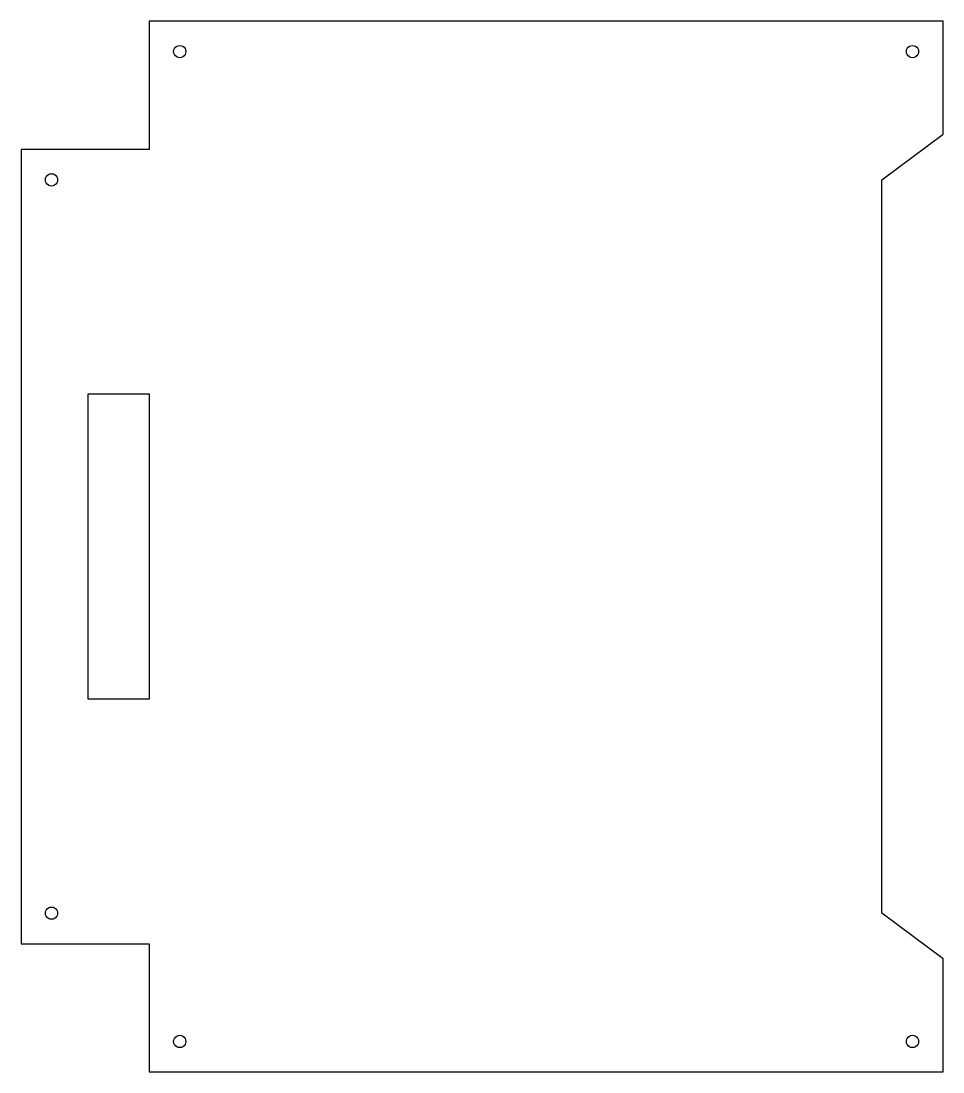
# Model space of a CAD drawing. Header units: metres. Extents: x 2105 to 2407, y 57 to 401.
import ezdxf

# ---------------------------------------------------------------- set-up
doc = ezdxf.new("R2010")
doc.units = ezdxf.units.M

msp = doc.modelspace()

# ---------------------------------------------------------------- linework, layer by layer
at = {"layer": 'Layer0'}
for points in [[(2407.16, 400.8, 0), (2147.16, 400.8, 0), (2147.16, 358.8, 0), (2105.16, 358.8, 0), (2105.16, 98.8, 0), (2147.16, 98.8, 0), (2147.16, 56.8, 0), (2407.16, 56.8, 0), (2407.16, 93.8, 0), (2387.16, 108.8, 0), (2387.16, 348.8, 0), (2407.16, 363.8, 0), (2407.16, 400.8, 0)], [(2155.16, 390.8, 0), (2155.23, 391.32, 0), (2155.43, 391.8, 0), (2155.74, 392.22, 0), (2156.16, 392.53, 0), (2156.64, 392.73, 0), (2157.16, 392.8, 0), (2157.68, 392.73, 0), (2158.16, 392.53, 0), (2158.57, 392.22, 0), (2158.89, 391.8, 0), (2159.09, 391.32, 0), (2159.16, 390.8, 0), (2159.09, 390.28, 0), (2158.89, 389.8, 0), (2158.57, 389.39, 0), (2158.16, 389.07, 0), (2157.68, 388.87, 0), (2157.16, 388.8, 0), (2156.64, 388.87, 0), (2156.16, 389.07, 0), (2155.74, 389.39, 0), (2155.43, 389.8, 0), (2155.23, 390.28, 0), (2155.16, 390.8, 0)], [(2395.23, 391.32, 0), (2395.43, 391.8, 0), (2395.74, 392.22, 0), (2396.16, 392.53, 0), (2396.64, 392.73, 0), (2397.16, 392.8, 0), (2397.68, 392.73, 0), (2398.16, 392.53, 0), (2398.57, 392.22, 0), (2398.89, 391.8, 0), (2399.09, 391.32, 0), (2399.16, 390.8, 0), (2399.09, 390.28, 0), (2398.89, 389.8, 0), (2398.57, 389.39, 0), (2398.16, 389.07, 0), (2397.68, 388.87, 0), (2397.16, 388.8, 0), (2396.64, 388.87, 0), (2396.16, 389.07, 0), (2395.74, 389.39, 0), (2395.43, 389.8, 0), (2395.23, 390.28, 0), (2395.16, 390.8, 0), (2395.23, 391.32, 0)], [(2116.16, 347.07, 0), (2115.68, 346.87, 0), (2115.16, 346.8, 0), (2114.64, 346.87, 0), (2114.16, 347.07, 0), (2113.74, 347.39, 0), (2113.43, 347.8, 0), (2113.23, 348.28, 0), (2113.16, 348.8, 0), (2113.23, 349.32, 0), (2113.43, 349.8, 0), (2113.74, 350.22, 0), (2114.16, 350.53, 0), (2114.64, 350.73, 0), (2115.16, 350.8, 0), (2115.68, 350.73, 0), (2116.16, 350.53, 0), (2116.57, 350.22, 0), (2116.89, 349.8, 0), (2117.09, 349.32, 0), (2117.16, 348.8, 0), (2117.09, 348.28, 0), (2116.89, 347.8, 0), (2116.57, 347.39, 0), (2116.16, 347.07, 0)], [(2127.16, 178.8, 0), (2127.16, 278.8, 0), (2147.16, 278.8, 0), (2147.16, 178.8, 0), (2127.16, 178.8, 0)], [(2117.09, 109.32, 0), (2117.16, 108.8, 0), (2117.09, 108.28, 0), (2116.89, 107.8, 0), (2116.57, 107.39, 0), (2116.16, 107.07, 0), (2115.68, 106.87, 0), (2115.16, 106.8, 0), (2114.64, 106.87, 0), (2114.16, 107.07, 0), (2113.74, 107.39, 0), (2113.43, 107.8, 0), (2113.23, 108.28, 0), (2113.16, 108.8, 0), (2113.23, 109.32, 0), (2113.43, 109.8, 0), (2113.74, 110.22, 0), (2114.16, 110.53, 0), (2114.64, 110.73, 0), (2115.16, 110.8, 0), (2115.68, 110.73, 0), (2116.16, 110.53, 0), (2116.57, 110.22, 0), (2116.89, 109.8, 0), (2117.09, 109.32, 0)], [(2159.09, 66.28, 0), (2158.89, 65.8, 0), (2158.57, 65.39, 0), (2158.16, 65.07, 0), (2157.68, 64.87, 0), (2157.16, 64.8, 0), (2156.64, 64.87, 0), (2156.16, 65.07, 0), (2155.74, 65.39, 0), (2155.43, 65.8, 0), (2155.23, 66.28, 0), (2155.16, 66.8, 0), (2155.23, 67.32, 0), (2155.43, 67.8, 0), (2155.74, 68.22, 0), (2156.16, 68.53, 0), (2156.64, 68.73, 0), (2157.16, 68.8, 0), (2157.68, 68.73, 0), (2158.16, 68.53, 0), (2158.57, 68.22, 0), (2158.89, 67.8, 0), (2159.09, 67.32, 0), (2159.16, 66.8, 0), (2159.09, 66.28, 0)], [(2396.64, 68.73, 0), (2397.16, 68.8, 0), (2397.68, 68.73, 0), (2398.16, 68.53, 0), (2398.57, 68.22, 0), (2398.89, 67.8, 0), (2399.09, 67.32, 0), (2399.16, 66.8, 0), (2399.09, 66.28, 0), (2398.89, 65.8, 0), (2398.57, 65.39, 0), (2398.16, 65.07, 0), (2397.68, 64.87, 0), (2397.16, 64.8, 0), (2396.64, 64.87, 0), (2396.16, 65.07, 0), (2395.74, 65.39, 0), (2395.43, 65.8, 0), (2395.23, 66.28, 0), (2395.16, 66.8, 0), (2395.23, 67.32, 0), (2395.43, 67.8, 0), (2395.74, 68.22, 0), (2396.16, 68.53, 0), (2396.64, 68.73, 0)]]:
    msp.add_polyline3d(points, dxfattribs=at)

doc.saveas('drawing.dxf')
